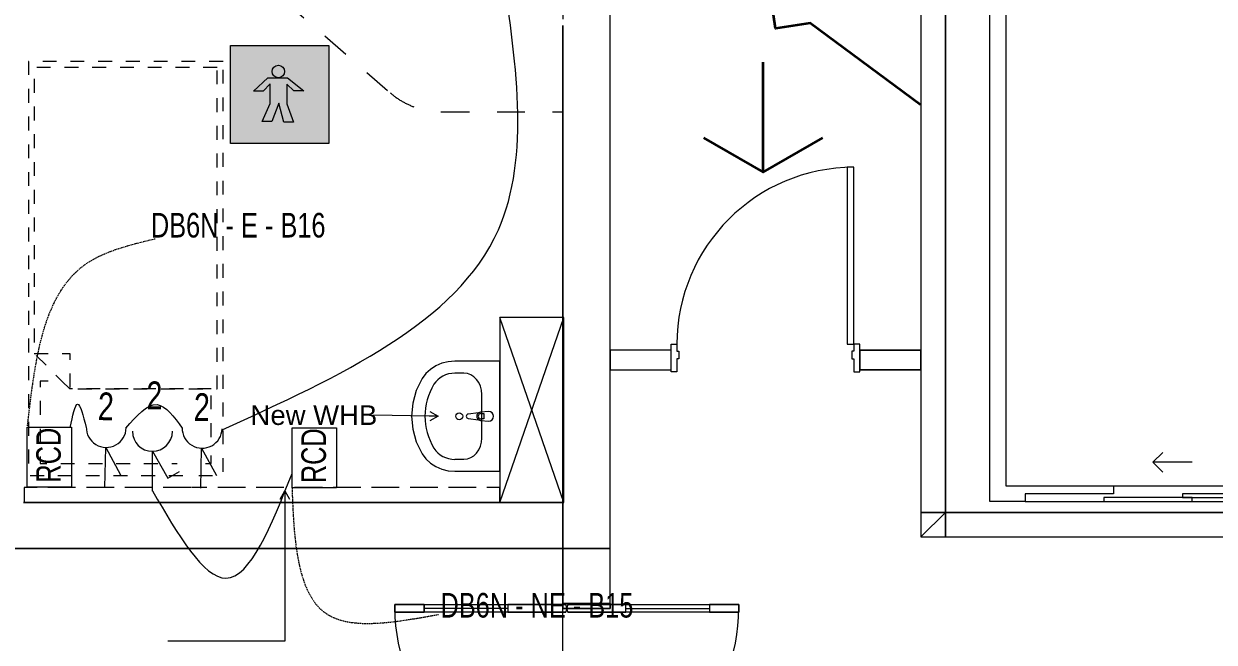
# Model space of a CAD drawing. Header units: millimetres. Extents: x 11356 to 46017, y -5218 to 16780.
# Drawn here: x 29499 to 35552, y 3297 to 6443 of the extents above; entities that cross this region are included whole.
import ezdxf

# ---------------------------------------------------------------- set-up
doc = ezdxf.new("R2010")
doc.units = ezdxf.units.MM
for name, pattern in [('IMPORT-Dashed', [282.222223, 141.111112, -141.111112]), ('IMPORT-Hidden Line', [195.611112, 141.111112, -54.5]), ('IMPORT-Small Dashed', [141.111111, 70.555556, -70.555556]), ('WSP_NZ_Hidden', [9.5, 6.5, -3])]:
    doc.linetypes.add(name, pattern=pattern)
for name, color, linetype, lineweight in [('0_Pen_No__40', 130, 'Continuous', 35), ('_Essential Power', 1, 'Continuous', 13), ('_Non Essential Power', 1, 'Continuous', 13), ('A-Des_ Columns', 7, 'Continuous', 13), ('A-Des_ Columns_Pen_No__183', 250, 'Continuous', 18), ('A-Des_ Columns_Pen_No__81', 251, 'Continuous', 18), ('A-Des_ Fittings General', 7, 'Continuous', 13), ('A-Des_ Fittings General_Pen_No__81', 251, 'Continuous', 18), ('A-Des_ Walls', 7, 'Continuous', 13), ('A-Des_ Walls_Pen_No__81', 251, 'Continuous', 18), ('ARCHICAD Doors_Pen_No__81', 251, 'Continuous', 18), ('L07 Enlarged Ground Proposed Plan 02_GFGF Enlarged Proposed Plan 02_dwg', 8, 'Continuous', 13), ('New_A-Des_ Fittings General_Pen_No__1', 7, 'Continuous', 13), ('New_A-Des_ Fittings General_Pen_No__87', 7, 'Continuous', 13), ('New_A-Des_ Fittings Plumbing_Pen_No__75', 250, 'Continuous', 18), ('New_A-Des_ Furniture_Pen_No__4', 250, 'Continuous', 18), ('New_A-Des_ Zones_Pen_No__94', 250, 'Continuous', 18), ('New_A-Doc_ Existing _ Demolition_Pen_No__46', 130, 'Continuous', 35), ('New_A-Doc_ Existing _ Demolition_Pen_No__85', 250, 'Continuous', 18), ('New_A-Doc_ Presentation_Furniture 1_50_Pen_No__85', 250, 'Continuous', 18)]:
    doc.layers.add(name, color=color, linetype=linetype, lineweight=lineweight)
doc.styles.add('Arial', font='arial.ttf', dxfattribs={"height": 100})
doc.styles.add('Arial Narrow', font='ARIALN.TTF', dxfattribs={"width": 0.9, "height": 125})

# ---------------------------------------------------------------- blocks, each defined once
blk = doc.blocks.new('L07 Enlarged Ground Proposed Plan 02_GFGF Enlarged Proposed Plan 02_dwg_CI Tools Door_26__1-12186050-NEW GROUND FLOOR LAYOUT - ELECTRICAL PROPOSED PLAN 02')
at = {"layer": 'ARCHICAD Doors_Pen_No__81', "color": 254}
for p, q in [((31959.7, 3469.3), (31534.7, 3469.3)), ((32559.7, 3469.3), (32984.7, 3469.3)), ((31959.7, 1719.3), (31534.7, 1719.3)), ((32559.7, 1719.3), (32984.7, 1719.3))]:
    blk.add_line(p, q, dxfattribs=at)
at = {"layer": 'ARCHICAD Doors_Pen_No__81', "color": 254, "flags": 128}
for points in [[(31384.7, 3449.3), (31384.7, 3489.3), (31534.7, 3489.3), (31534.7, 3449.3), (31534.7, 3489.3), (31384.7, 3489.3), (31384.7, 3449.3), (31534.7, 3449.3)], [(32239.7, 3494.3), (32479.7, 3494.3), (32479.7, 3469.3), (32239.7, 3469.3)], [(32479.7, 3469.3), (32479.7, 3494.3), (32239.7, 3494.3), (32239.7, 3469.3)], [(33134.7, 3489.3), (32984.7, 3489.3), (32984.7, 3449.3), (33134.7, 3449.3), (33134.7, 3489.3), (32984.7, 3489.3), (32984.7, 3449.3), (33134.7, 3449.3)], [(31384.7, 1739.3), (31534.7, 1739.3), (31534.7, 1699.3), (31384.7, 1699.3), (31384.7, 1739.3), (31534.7, 1739.3), (31534.7, 1699.3), (31384.7, 1699.3)], [(32239.7, 1694.3), (32479.7, 1694.3), (32479.7, 1719.3), (32239.7, 1719.3)], [(32479.7, 1719.3), (32479.7, 1694.3), (32239.7, 1694.3), (32239.7, 1719.3)], [(33134.7, 1699.3), (32984.7, 1699.3), (32984.7, 1739.3), (33134.7, 1739.3), (33134.7, 1699.3), (32984.7, 1699.3), (32984.7, 1739.3), (33134.7, 1739.3)]]:
    blk.add_lwpolyline(points, close=True, dxfattribs=at)
for points in [[(32254.3, 3489.3), (31959.7, 3489.3), (31959.7, 3449.3), (32254.3, 3449.3), (31384.7, 3449.3), (31384.7, 3489.3), (32254.3, 3489.3), (31959.7, 3489.3), (31959.7, 3449.3), (32254.3, 3449.3)], [(32265, 3449.3), (32559.7, 3449.3), (32559.7, 3489.3), (32265, 3489.3), (33134.7, 3489.3), (33134.7, 3449.3), (32265, 3449.3), (32559.7, 3449.3), (32559.7, 3489.3), (32265, 3489.3)], [(32254.3, 1699.3), (31959.7, 1699.3), (31959.7, 1739.3), (32254.3, 1739.3), (31959.7, 1739.3), (31959.7, 1699.3), (32254.3, 1699.3), (31384.7, 1699.3), (31384.7, 1739.3), (32254.3, 1739.3)], [(32265, 1739.3), (32559.7, 1739.3), (32559.7, 1699.3), (32265, 1699.3), (32559.7, 1699.3), (32559.7, 1739.3), (32265, 1739.3), (33134.7, 1739.3), (33134.7, 1699.3), (32265, 1699.3)]]:
    blk.add_lwpolyline(points, dxfattribs=at)
at = {"layer": 'ARCHICAD Doors_Pen_No__81', "color": 254}
for centre, radius, start, end in [((32259.7, 3469.3), 875, 180, 360), ((32219.7, 3469.3), 40, 330, 30), ((32219.7, 3469.3), 40, 330, 30), ((32219.7, 3469.3), 40, 330, 30), ((32299.7, 3469.3), 40, 150, 210), ((32299.7, 3469.3), 40, 150, 210), ((32299.7, 3469.3), 40, 150, 210), ((32259.7, 1719.3), 875, 0, 180), ((32219.7, 1719.3), 40, 330, 30), ((32219.7, 1719.3), 40, 330, 30), ((32219.7, 1719.3), 40, 330, 30), ((32299.7, 1719.3), 40, 150, 210), ((32299.7, 1719.3), 40, 150, 210), ((32299.7, 1719.3), 40, 150, 210)]:
    blk.add_arc(centre, radius, start, end, dxfattribs=at)
blk = doc.blocks.new('L07 Enlarged Ground Proposed Plan 02_GFGF Enlarged Proposed Plan 02_dwg_Wall_40_1-12186051-NEW GROUND FLOOR LAYOUT - ELECTRICAL PROPOSED PLAN 02')
at = {"layer": 'A-Des_ Walls', "color": 50, "flags": 128}
blk.add_lwpolyline([(32239.7, 3773.3), (32239.7, 3494.3), (32479.7, 3494.3), (32479.7, 3773.3), (32239.7, 3773.3)], dxfattribs=at)
blk.add_lwpolyline([(32239.7, 1373.3), (32479.7, 1373.3), (32479.7, 1694.3), (32239.7, 1694.3)], close=True, dxfattribs=at)
at = {"layer": 'A-Des_ Walls_Pen_No__81', "color": 254, "flags": 128}
for points in [[(32239.7, 3773.3), (32239.7, 3494.3), (32479.7, 3494.3), (32479.7, 3773.3)], [(32479.7, 1694.3), (32479.7, 1373.3), (32239.7, 1373.3), (32239.7, 1694.3), (32479.7, 1694.3)]]:
    blk.add_lwpolyline(points, dxfattribs=at)
blk.add_blockref('L07 Enlarged Ground Proposed Plan 02_GFGF Enlarged Proposed Plan 02_dwg_CI Tools Door_26__1-12186050-NEW GROUND FLOOR LAYOUT - ELECTRICAL PROPOSED PLAN 02', (0, 0))
blk = doc.blocks.new('L07 Enlarged Ground Proposed Plan 02_GFGF Enlarged Proposed Plan 02_dwg_Wall_41_1-12186054-NEW GROUND FLOOR LAYOUT - ELECTRICAL PROPOSED PLAN 02')
at = {"layer": 'A-Des_ Walls', "color": 50, "flags": 128}
blk.add_lwpolyline([(28694.7, 3828.3), (28694.7, 3773.3), (32239.7, 3773.3), (32239.7, 4008.3), (29497.7, 4008.3)], dxfattribs=at)
at = {"layer": 'A-Des_ Walls_Pen_No__81', "color": 254}
blk.add_line((32239.7, 4008.3), (29497.7, 4008.3), dxfattribs=at)
at = {"layer": 'A-Des_ Walls_Pen_No__81', "color": 254, "flags": 128}
blk.add_lwpolyline([(28694.7, 3958.3), (28694.7, 3828.3), (28694.7, 3773.3), (32239.7, 3773.3)], dxfattribs=at)
blk = doc.blocks.new('L07 Enlarged Ground Proposed Plan 02_GFGF Enlarged Proposed Plan 02_dwg_Wall_48_1-12186064-NEW GROUND FLOOR LAYOUT - ELECTRICAL PROPOSED PLAN 02')
at = {"layer": 'A-Des_ Walls', "color": 50}
blk.add_line((32239.7, 7808.3), (32239.7, 6466.8), dxfattribs=at)
at = {"layer": 'A-Des_ Walls', "color": 50, "flags": 128}
blk.add_lwpolyline([(32239.7, 6434), (32239.7, 3773.3), (32479.7, 3773.3), (32479.7, 7808.3), (32239.7, 7808.3)], dxfattribs=at)
at = {"layer": 'A-Des_ Walls_Pen_No__81', "color": 254}
for p, q in [((32239.7, 6434), (32239.7, 4008.3)), ((32479.7, 3773.3), (32479.7, 4682.7))]:
    blk.add_line(p, q, dxfattribs=at)
at = {"layer": 'A-Des_ Walls_Pen_No__81', "color": 254, "flags": 128}
blk.add_lwpolyline([(32479.7, 4782.7), (32479.7, 7808.3), (32239.7, 7808.3), (32239.7, 6466.8)], dxfattribs=at)
blk = doc.blocks.new('L07 Enlarged Ground Proposed Plan 02_GFGF Enlarged Proposed Plan 02_dwg_CI Tools Door_37__1-12186117-NEW GROUND FLOOR LAYOUT - ELECTRICAL PROPOSED PLAN 02')
at = {"layer": 'ARCHICAD Doors_Pen_No__81', "color": 254, "flags": 128}
for points in [[(33684.9, 5712.7), (33684.9, 4812.7), (33719.9, 4812.7), (33719.9, 5712.7), (33684.9, 5712.7), (33684.9, 4812.7), (33719.9, 4812.7), (33719.9, 5712.7)], [(32829.9, 4777.7), (32829.9, 4737.7), (32819.9, 4737.7), (32819.9, 4672.7), (32789.9, 4672.7), (32789.9, 4812.7), (32819.9, 4812.7), (32819.9, 4777.7), (32829.9, 4777.7), (32829.9, 4737.7), (32819.9, 4737.7), (32819.9, 4672.7), (32789.9, 4672.7), (32789.9, 4812.7), (32819.9, 4812.7), (32819.9, 4777.7)], [(33709.9, 4777.7), (33709.9, 4737.7), (33719.9, 4737.7), (33719.9, 4672.7), (33749.9, 4672.7), (33749.9, 4812.7), (33719.9, 4812.7), (33719.9, 4777.7), (33709.9, 4777.7), (33709.9, 4737.7), (33719.9, 4737.7), (33719.9, 4672.7), (33749.9, 4672.7), (33749.9, 4812.7), (33719.9, 4812.7), (33719.9, 4777.7)]]:
    blk.add_lwpolyline(points, close=True, dxfattribs=at)
at = {"layer": 'ARCHICAD Doors_Pen_No__81', "color": 254}
blk.add_arc((33719.9, 4812.7), 900, 90, 180, dxfattribs=at)
blk = doc.blocks.new('L07 Enlarged Ground Proposed Plan 02_GFGF Enlarged Proposed Plan 02_dwg_Wall_93_1-12186118-NEW GROUND FLOOR LAYOUT - ELECTRICAL PROPOSED PLAN 02')
at = {"layer": 'A-Des_ Walls', "color": 50, "flags": 128}
for points in [[(32479.7, 4782.7), (32479.7, 4682.7), (32789.9, 4682.7), (32789.9, 4782.7)], [(34059.9, 4782.7), (33749.9, 4782.7), (33749.9, 4682.7), (34059.9, 4682.7)]]:
    blk.add_lwpolyline(points, close=True, dxfattribs=at)
at = {"layer": 'A-Des_ Walls_Pen_No__81', "color": 254, "flags": 128}
for points in [[(32479.7, 4682.7), (32789.9, 4682.7), (32789.9, 4782.7), (32479.7, 4782.7)], [(34059.9, 4682.7), (33749.9, 4682.7), (33749.9, 4782.7), (34059.9, 4782.7)]]:
    blk.add_lwpolyline(points, dxfattribs=at)
blk.add_blockref('L07 Enlarged Ground Proposed Plan 02_GFGF Enlarged Proposed Plan 02_dwg_CI Tools Door_37__1-12186117-NEW GROUND FLOOR LAYOUT - ELECTRICAL PROPOSED PLAN 02', (0, 0))
blk = doc.blocks.new('L07 Enlarged Ground Proposed Plan 02_GFGF Enlarged Proposed Plan 02_dwg_Wall_95_1-12186121-NEW GROUND FLOOR LAYOUT - ELECTRICAL PROPOSED PLAN 02')
at = {"layer": 'A-Des_ Walls', "color": 50, "flags": 128}
for points in [[(34059.9, 3957.7), (34059.9, 3832.7), (34184.9, 3957.7)], [(34184.9, 3957.7), (34059.9, 3832.7), (34184.9, 3832.7)], [(36734.5, 3957.7), (36859.5, 3832.7), (36859.5, 3957.7), (36734.5, 3957.7), (34184.9, 3957.7), (34184.9, 3832.7), (36734.5, 3832.7)], [(36734.5, 3832.7), (36859.5, 3832.7), (36734.5, 3957.7)]]:
    blk.add_lwpolyline(points, close=True, dxfattribs=at)
at = {"layer": 'A-Des_ Walls_Pen_No__81', "color": 254}
blk.add_line((36734.5, 3957.7), (34184.9, 3957.7), dxfattribs=at)
at = {"layer": 'A-Des_ Walls_Pen_No__81', "color": 254, "flags": 128}
blk.add_lwpolyline([(34059.9, 3957.7), (34059.9, 3832.7), (36859.5, 3832.7), (36859.5, 3957.7)], dxfattribs=at)
blk = doc.blocks.new('L07 Enlarged Ground Proposed Plan 02_GFGF Enlarged Proposed Plan 02_dwg_Wall_98_1-12186124-NEW GROUND FLOOR LAYOUT - ELECTRICAL PROPOSED PLAN 02')
at = {"layer": 'A-Des_ Walls', "color": 50, "flags": 128}
blk.add_lwpolyline([(34184.9, 3957.7), (34184.9, 6957.3), (34059.9, 6957.3), (34059.9, 3957.7)], close=True, dxfattribs=at)
at = {"layer": 'A-Des_ Walls_Pen_No__81', "color": 254}
for p, q in [((34059.9, 6957.3), (34059.9, 4782.7)), ((34184.9, 3957.7), (34184.9, 6957.3)), ((34059.9, 4682.7), (34059.9, 3957.7))]:
    blk.add_line(p, q, dxfattribs=at)
blk = doc.blocks.new('L07 Enlarged Ground Proposed Plan 02_GFGF Enlarged Proposed Plan 02_dwg_Elevator 24_52__1-12186211-NEW GROUND FLOOR LAYOUT - ELECTRICAL PROPOSED PLAN 02')
at = {"layer": 'A-Des_ Fittings General', "color": 50, "flags": 128}
blk.add_lwpolyline([(34491.8, 4092.7), (36487.9, 4092.7), (36487.9, 6822.3), (34491.8, 6822.3)], close=True, dxfattribs=at)
at = {"layer": 'A-Des_ Fittings General_Pen_No__81', "color": 254}
for p, q in [((35039.9, 6903.3), (35039.9, 6923.3)), ((35039.9, 6913.3), (35046.5, 6913.3)), ((35043.2, 6923.3), (35936.5, 6923.3)), ((35043.2, 6903.3), (35936.5, 6903.3)), ((35049.9, 6903.3), (35049.9, 6923.3)), ((35929.9, 6903.3), (35929.9, 6923.3)), ((35939.9, 6913.3), (35933.2, 6913.3)), ((35939.9, 6903.3), (35939.9, 6923.3)), ((35239.9, 4212.7), (35289.9, 4162.7))]:
    blk.add_line(p, q, dxfattribs=at)
at = {"layer": 'A-Des_ Fittings General_Pen_No__81', "color": 254, "flags": 128}
for points in [[(36567.9, 6902.3), (36567.9, 4012.7), (35939.9, 4012.7), (35939.9, 4092.7), (36487.9, 4092.7), (36487.9, 6822.3), (34491.8, 6822.3), (34491.8, 4092.7), (35039.9, 4092.7), (35039.9, 4052.7), (34589.9, 4052.7), (34589.9, 4012.7), (34411.8, 4012.7), (34411.8, 6902.3)], [(34989.9, 4012.7), (35439.9, 4012.7), (35439.9, 4032.7), (34989.9, 4032.7)], [(35389.9, 4032.7), (35839.9, 4032.7), (35839.9, 4052.7), (35389.9, 4052.7)]]:
    blk.add_lwpolyline(points, close=True, dxfattribs=at)
for points in [[(35439.9, 4212.7), (35239.9, 4212.7), (35289.9, 4262.7)], [(34589.9, 4012.7), (35039.9, 4012.7), (35939.9, 4012.7)]]:
    blk.add_lwpolyline(points, dxfattribs=at)
blk = doc.blocks.new('L07 Enlarged Ground Proposed Plan 02_GFGF Enlarged Proposed Plan 02_dwg_Hospital Bed 24-12186236-NEW GROUND FLOOR LAYOUT - ELECTRICAL PROPOSED PLAN 02')
at = {"layer": 'New_A-Des_ Furniture_Pen_No__4', "color": 253, "linetype": 'IMPORT-Small Dashed'}
blk.add_line((30451.9, 4340.8), (30451.9, 4585.5), dxfattribs=at)
at = {"layer": 'New_A-Des_ Furniture_Pen_No__4', "color": 253, "linetype": 'IMPORT-Small Dashed', "flags": 128}
for points in [[(30511.9, 6250.5), (29521.9, 6250.5), (29521.9, 4145.5), (30313.1, 4145.5)], [(30388.3, 4145.5), (30511.9, 4145.5), (30511.9, 6250.5)], [(29551.9, 4765.5), (29731.9, 4765.5), (29731.9, 4585.5)], [(30451.9, 4585.5), (29731.9, 4585.5), (29691.9, 4625.5), (29581.9, 4625.5), (29581.9, 4205.5), (30278.5, 4205.5)], [(30422.9, 4205.5), (30451.9, 4205.5), (30451.9, 4255.6)]]:
    blk.add_lwpolyline(points, dxfattribs=at)
blk.add_lwpolyline([(30481.9, 6220.5), (29551.9, 6220.5), (29551.9, 4765.5), (29731.9, 4585.5), (30481.9, 4585.5)], close=True, dxfattribs=at)
blk = doc.blocks.new('L07 Enlarged Ground Proposed Plan 02_GFGF Enlarged Proposed Plan 02_dwg_Basin 24-12186259-NEW GROUND FLOOR LAYOUT - ELECTRICAL PROPOSED PLAN 02')
at = {"layer": 'New_A-Des_ Fittings Plumbing_Pen_No__75', "color": 253}
for p, q in [((31736.7, 4665.6), (31690.9, 4665.6)), ((31827.7, 4335.5), (31827.7, 4557.4)), ((31811.2, 4464.2), (31758.3, 4457.5)), ((31758.3, 4435.3), (31811.2, 4428.7)), ((31862.7, 4471.4), (31820.7, 4467.4)), ((31820.7, 4425.4), (31862.7, 4421.4)), ((31736.7, 4227.3), (31690.9, 4227.3))]:
    blk.add_line(p, q, dxfattribs=at)
at = {"layer": 'New_A-Des_ Fittings Plumbing_Pen_No__75', "color": 253, "flags": 128}
blk.add_lwpolyline([(31920, 4726.4), (31690.9, 4726.4), (31657.2, 4723.7), (31624.5, 4715.7), (31594, 4702.6), (31566.6, 4684.9), (31543.1, 4663.1), (31524.4, 4637.9), (31494.4, 4577.1), (31476.1, 4512.7), (31470, 4446.4), (31476.1, 4380.2), (31494.4, 4315.8), (31524.4, 4255), (31543.1, 4229.8), (31566.6, 4208), (31594, 4190.2), (31624.5, 4177.2), (31657.2, 4169.1), (31690.9, 4166.4), (31920, 4166.4)], close=True, dxfattribs=at)
blk.add_lwpolyline([(31822.9, 4460), (31837.7, 4460), (31837.7, 4432.8), (31822.9, 4432.8)], dxfattribs=at)
at = {"layer": 'New_A-Des_ Fittings Plumbing_Pen_No__75', "color": 253}
blk.add_circle((31712.8, 4446.4), 17.5, dxfattribs=at)
for centre, radius, start, end in [((31759.6, 4446.4), 11.2, 97.13892, 262.86108), ((31822.6, 4446.4), 21.1, 122.77103, 237.22897), ((31822.9, 4446.4), 13.6, 90, 270), ((31822.6, 4446.4), 21.1, 95.16961, 122.77103), ((31822.6, 4446.4), 21.1, 237.22897, 264.83039), ((31862.7, 4446.4), 25, 270, 90)]:
    blk.add_arc(centre, radius, start, end, dxfattribs=at)
for centre, major_axis, ratio, start_param, end_param in [((31690.9, 4557.4), (121.2, 0), 0.892754, 1.570796, 2.644618), ((31736.7, 4557.2), (0, 108.3), 0.83962, 4.712389, 6.283185), ((31920, 4446.4), (381.8, 0), 0.892754, 2.644618, 3.638567), ((31736.7, 4335.7), (0, 108.3), 0.83962, 3.141593, 4.712389), ((31690.9, 4335.5), (121.2, 0), 0.892754, 3.638567, 4.712389)]:
    blk.add_ellipse(centre, major_axis=major_axis, ratio=ratio, start_param=start_param, end_param=end_param, dxfattribs=at)
blk = doc.blocks.new('L07 Enlarged Ground Proposed Plan 02_GFGF Enlarged Proposed Plan 02_dwg_Wall_131_1-12186338-NEW GROUND FLOOR LAYOUT - ELECTRICAL PROPOSED PLAN 02')
at = {"layer": 'New_A-Des_ Fittings General_Pen_No__87', "color": 9, "linetype": 'IMPORT-Hidden Line', "flags": 128}
for points in [[(30349, 4083.3), (29499.7, 4083.3), (29499.7, 4008.3), (31920, 4008.3)], [(31920, 4008.3), (31920, 4083.3), (30352.4, 4083.3)]]:
    blk.add_lwpolyline(points, dxfattribs=at)
blk = doc.blocks.new('L07 Enlarged Ground Proposed Plan 02_GFGF Enlarged Proposed Plan 02_dwg_Column_16_1-12186349-NEW GROUND FLOOR LAYOUT - ELECTRICAL PROPOSED PLAN 02')
at = {"layer": 'A-Des_ Columns', "color": 50, "flags": 128}
blk.add_lwpolyline([(32245, 4948.3), (31920, 4948.3), (31920, 4008.3), (32245, 4008.3)], close=True, dxfattribs=at)
at = {"layer": 'A-Des_ Columns_Pen_No__81', "color": 254, "flags": 128}
blk.add_lwpolyline([(32245, 4948.3), (31920, 4948.3), (31920, 4008.3), (32245, 4008.3)], close=True, dxfattribs=at)
blk = doc.blocks.new('L07 Enlarged Ground Proposed Plan 02_GFGF Enlarged Proposed Plan 02_dwg_ARROWHEAD_14-12186451-NEW GROUND FLOOR LAYOUT - ELECTRICAL PROPOSED PLAN 02')
at = {"layer": 'New_A-Doc_ Presentation_Furniture 1_50_Pen_No__85', "color": 9, "lineweight": 13}
blk.add_line((0, 0), (-1, 0), dxfattribs=at)
at = {"layer": 'New_A-Doc_ Presentation_Furniture 1_50_Pen_No__85', "color": 9, "lineweight": 13, "flags": 128}
blk.add_lwpolyline([(-0.9093, 0.525), (0, 0), (-0.9093, -0.525)], dxfattribs=at)
blk = doc.blocks.new('L07 Enlarged Ground Proposed Plan 02_GFGF Enlarged Proposed Plan 02_dwg_ARROWHEAD_14-12186452-NEW GROUND FLOOR LAYOUT - ELECTRICAL PROPOSED PLAN 02')
at = {"layer": 'New_A-Doc_ Existing _ Demolition_Pen_No__85', "color": 9, "lineweight": 13}
blk.add_line((0, 0), (-1, 0), dxfattribs=at)
at = {"layer": 'New_A-Doc_ Existing _ Demolition_Pen_No__85', "color": 9, "lineweight": 13, "flags": 128}
blk.add_lwpolyline([(-0.9093, 0.525), (0, 0), (-0.9093, -0.525)], dxfattribs=at)
blk = doc.blocks.new('L07 Enlarged Ground Proposed Plan 02_GFGF Enlarged Proposed Plan 02_dwg-12097911-NEW GROUND FLOOR LAYOUT - ELECTRICAL PROPOSED PLAN 02')
at = {"layer": '0_Pen_No__40', "color": 133}
blk.add_line((33258.3, 5687.4), (33561.4, 5862.4), dxfattribs=at)
at = {"layer": '0_Pen_No__40', "color": 133, "flags": 128}
for points in [[(34057.7, 6029.6), (33496.7, 6445.1), (33321.8, 6419), (33269.7, 6768.7), (33094.8, 6742.6), (32479.7, 7198.1)], [(32955.2, 5862.4), (33258.3, 5687.4), (33258.3, 6247.9)]]:
    blk.add_lwpolyline(points, dxfattribs=at)
at = {"layer": 'A-Des_ Columns_Pen_No__183', "color": 253}
for p, q in [((31920, 4008.3), (32245, 4948.3)), ((32245, 4008.3), (31920, 4948.3))]:
    blk.add_line(p, q, dxfattribs=at)
at = {"layer": 'New_A-Des_ Fittings General_Pen_No__1', "color": 9, "linetype": 'IMPORT-Dashed'}
for p, q in [((30603.2, 6750.7), (31361.1, 6092.3)), ((31623.4, 5994.2), (32239.7, 5994.2))]:
    blk.add_line(p, q, dxfattribs=at)
blk.add_arc((31623.4, 6394.2), 400, 229.01776, 269.99997, dxfattribs=at)
at = {"layer": 'New_A-Des_ Zones_Pen_No__94', "color": 253, "flags": 128}
for points in [[(23739.7, 8048.3), (23739.7, 3773.3), (22829.7, 3773.3), (22829.7, 1373.3), (23739.7, 1373.3), (23739.7, -3311.6), (25919.7, -3311.6), (25919.7, -2319.3), (26320.7, -2319.3), (26316.4, 98), (25919.7, 98), (25919.7, 1373.3), (32239.7, 1373.3), (32239.7, 3773.3), (25919.7, 3773.3), (25919.7, 8048.3), (25919.7, 8113.3), (24399.7, 8113.3), (23739.7, 8113.3), (23739.7, 8048.3)], [(29497.7, 4008.3), (32239.7, 4008.3), (32239.7, 6434)]]:
    blk.add_lwpolyline(points, dxfattribs=at)
blk.add_lwpolyline([(36734.5, 3957.7), (36734.5, 6957.3), (34184.9, 6957.3), (34184.9, 3957.7)], close=True, dxfattribs=at)
at = {"layer": 'New_A-Doc_ Existing _ Demolition_Pen_No__85', "color": 253}
blk.add_line((31559.4, 4447.1), (31276.1, 4451.4), dxfattribs=at)
at = {"layer": 'New_A-Doc_ Presentation_Furniture 1_50_Pen_No__85', "color": 253, "flags": 128}
blk.add_lwpolyline([(30826.1, 4021.3), (30826.1, 3303), (30231.6, 3303)], dxfattribs=at)
for name in ['L07 Enlarged Ground Proposed Plan 02_GFGF Enlarged Proposed Plan 02_dwg_Wall_48_1-12186064-NEW GROUND FLOOR LAYOUT - ELECTRICAL PROPOSED PLAN 02', 'L07 Enlarged Ground Proposed Plan 02_GFGF Enlarged Proposed Plan 02_dwg_Wall_98_1-12186124-NEW GROUND FLOOR LAYOUT - ELECTRICAL PROPOSED PLAN 02', 'L07 Enlarged Ground Proposed Plan 02_GFGF Enlarged Proposed Plan 02_dwg_Elevator 24_52__1-12186211-NEW GROUND FLOOR LAYOUT - ELECTRICAL PROPOSED PLAN 02', 'L07 Enlarged Ground Proposed Plan 02_GFGF Enlarged Proposed Plan 02_dwg_Hospital Bed 24-12186236-NEW GROUND FLOOR LAYOUT - ELECTRICAL PROPOSED PLAN 02', 'L07 Enlarged Ground Proposed Plan 02_GFGF Enlarged Proposed Plan 02_dwg_Wall_93_1-12186118-NEW GROUND FLOOR LAYOUT - ELECTRICAL PROPOSED PLAN 02', 'L07 Enlarged Ground Proposed Plan 02_GFGF Enlarged Proposed Plan 02_dwg_Column_16_1-12186349-NEW GROUND FLOOR LAYOUT - ELECTRICAL PROPOSED PLAN 02', 'L07 Enlarged Ground Proposed Plan 02_GFGF Enlarged Proposed Plan 02_dwg_Wall_41_1-12186054-NEW GROUND FLOOR LAYOUT - ELECTRICAL PROPOSED PLAN 02', 'L07 Enlarged Ground Proposed Plan 02_GFGF Enlarged Proposed Plan 02_dwg_Basin 24-12186259-NEW GROUND FLOOR LAYOUT - ELECTRICAL PROPOSED PLAN 02', 'L07 Enlarged Ground Proposed Plan 02_GFGF Enlarged Proposed Plan 02_dwg_Wall_131_1-12186338-NEW GROUND FLOOR LAYOUT - ELECTRICAL PROPOSED PLAN 02', 'L07 Enlarged Ground Proposed Plan 02_GFGF Enlarged Proposed Plan 02_dwg_Wall_95_1-12186121-NEW GROUND FLOOR LAYOUT - ELECTRICAL PROPOSED PLAN 02', 'L07 Enlarged Ground Proposed Plan 02_GFGF Enlarged Proposed Plan 02_dwg_Wall_40_1-12186051-NEW GROUND FLOOR LAYOUT - ELECTRICAL PROPOSED PLAN 02']:
    blk.add_blockref(name, (0, 0))
for name, p, xscale, yscale, zscale, rotation in [('L07 Enlarged Ground Proposed Plan 02_GFGF Enlarged Proposed Plan 02_dwg_ARROWHEAD_14-12186452-NEW GROUND FLOOR LAYOUT - ELECTRICAL PROPOSED PLAN 02', (31605, 4446.4), 45.6, 45.6, 45.6, 359.1420119730183), ('L07 Enlarged Ground Proposed Plan 02_GFGF Enlarged Proposed Plan 02_dwg_ARROWHEAD_14-12186451-NEW GROUND FLOOR LAYOUT - ELECTRICAL PROPOSED PLAN 02', (30826.1, 4066.9), 45.60000000000001, 45.60000000000001, 45.60000000000001, 90)]:
    blk.add_blockref(name, p, dxfattribs=dict(xscale=xscale, yscale=yscale, zscale=zscale, rotation=rotation))
at = {"layer": 'New_A-Doc_ Existing _ Demolition_Pen_No__46', "color": 7, "char_height": 100, "attachment_point": 1, "line_spacing_factor": 0.941778, "style": 'Arial'}
for s, insert, width in [('N', (30650.4, 4502.2), 119.978), ('ew WHB', (30752.8, 4502.2), 643.961)]:
    blk.add_mtext(s, dxfattribs=dict(at, insert=insert, width=width))
blk = doc.blocks.new('Body Protected')
at = {"layer": '_Non Essential Power'}
h = blk.add_hatch(color=255, dxfattribs=at)
h.dxf.hatch_style = 1
h.paths.add_polyline_path([(12592, -5845.3), (13092, -5845.3), (13092, -5346.8), (12592, -5346.8)])
h.paths.add_polyline_path([(12781.5, -5511.6), (12835.8, -5511.2, -0.414214), (12804.2, -5479.6, -1), (12867.4, -5479.6, -0.414214), (12835.8, -5511.2), (12881.5, -5511.6), (12965.2, -5577), (12915.2, -5577), (12878, -5543.6), (12878, -5643.6), (12912.8, -5737.4), (12862.8, -5737.4), (12837.5, -5640.6), (12803.3, -5734.6), (12753.3, -5734.6), (12793.5, -5643), (12793.5, -5543), (12759, -5579.2), (12709, -5579.2)], flags=16)
h.paths.add_polyline_path([(12867.4, -5479.6, 1), (12804.2, -5479.6, 1)], flags=0)
at = {"layer": '_Non Essential Power', "true_color": 0x139b48}
h = blk.add_hatch(color=114, dxfattribs=at)
h.dxf.hatch_style = 1
h.paths.add_polyline_path([(13092, -5346.8), (12592, -5346.8), (12592, -5845.3), (13092, -5845.3)])
h.paths.add_polyline_path([(12781.5, -5511.6), (12835.8, -5511.2, -0.414214), (12804.2, -5479.6, -1), (12867.4, -5479.6, -0.414214), (12835.8, -5511.2), (12881.5, -5511.6), (12965.2, -5577), (12915.2, -5577), (12878, -5543.6), (12878, -5643.6), (12912.8, -5737.4), (12862.8, -5737.4), (12837.5, -5640.6), (12803.3, -5734.6), (12753.3, -5734.6), (12793.5, -5643), (12793.5, -5543), (12759, -5579.2), (12709, -5579.2)], flags=16)
h.paths.add_polyline_path([(12878, -5543.6), (12915.2, -5577), (12965.2, -5577), (12881.5, -5511.6), (12781.5, -5511.6), (12709, -5579.2), (12759, -5579.2), (12793.5, -5543), (12793.5, -5643), (12753.3, -5734.6), (12803.3, -5734.6), (12837.5, -5640.6), (12862.8, -5737.4), (12912.8, -5737.4), (12878, -5643.6)], flags=0)
h = blk.add_hatch(color=114, dxfattribs=at)
h.dxf.hatch_style = 1
h.paths.add_polyline_path([(12793.5, -5643), (12753.3, -5734.6), (12803.3, -5734.6), (12837.5, -5640.6), (12862.8, -5737.4), (12912.8, -5737.4), (12878, -5643.6), (12878, -5543.6), (12915.2, -5577), (12965.2, -5577), (12881.5, -5511.6), (12781.5, -5511.6), (12709, -5579.2), (12759, -5579.2), (12793.5, -5543)])
h.paths.add_polyline_path([(12867.4, -5479.6, 1), (12804.2, -5479.6, 1)])
at = {"layer": '_Non Essential Power', "color": 255}
for p, q in [((12709, -5579.2), (12781.5, -5511.6)), ((12793.5, -5543), (12759, -5579.2)), ((12781.5, -5511.6), (12881.5, -5511.6)), ((12793.5, -5643), (12793.5, -5543)), ((12915.2, -5577), (12878, -5543.6)), ((12878, -5543.6), (12878, -5643.6)), ((12881.5, -5511.6), (12965.2, -5577)), ((12759, -5579.2), (12709, -5579.2)), ((12965.2, -5577), (12915.2, -5577)), ((12753.3, -5734.6), (12793.5, -5643)), ((12837.5, -5640.6), (12803.3, -5734.6)), ((12862.8, -5737.4), (12837.5, -5640.6)), ((12878, -5643.6), (12912.8, -5737.4)), ((12803.3, -5734.6), (12753.3, -5734.6)), ((12912.8, -5737.4), (12862.8, -5737.4))]:
    blk.add_line(p, q, dxfattribs=at)
blk.add_lwpolyline([(12592, -5346.8), (13092, -5346.8), (13092, -5845.3), (12592, -5845.3)], close=True, dxfattribs=at)
blk.add_circle((12835.8, -5479.6), 31.6, dxfattribs=at)

msp = doc.modelspace()

# ---------------------------------------------------------------- linework, layer by layer
at = {"layer": '_Essential Power', "color": 10, "lineweight": 18}
for p, q in [((29910.4, 4084.8), (29915.3, 4287.9)), ((29915.3, 4287.9), (29991, 4149.2)), ((30398.1, 4080.9), (30403, 4284.1)), ((30403, 4284.1), (30478.7, 4145.3))]:
    msp.add_line(p, q, dxfattribs=at)
at = {"layer": '_Essential Power'}
msp.add_lwpolyline([(29515.8, 4085.8), (29515.8, 4390.4), (29740.6, 4390.4), (29740.6, 4085.8)], close=True, dxfattribs=at)
at = {"layer": '_Essential Power', "color": 10, "lineweight": 18}
for centre in [(29917.8, 4389.5), (30405.4, 4385.6)]:
    msp.add_arc(centre, 101.6, 178.61471, 358.61471, dxfattribs=at)
at = {"layer": '_Essential Power'}
for points in [[(30507.6, 4377.8), (31911.9, 5393.9), (31925.6, 6760.7)], [(29735.2, 4388.9), (29772.2, 4508.4), (29815.6, 4388.9)], [(30017.9, 4385.9), (30176.2, 4505.9), (30304.4, 4385.9)]]:
    msp.add_spline(points, degree=3, dxfattribs=at)
at = {"layer": '_Essential Power', "color": 18, "linetype": 'WSP_NZ_Hidden', "true_color": 0x000000}
msp.add_spline([(29517.5, 4397.1), (29820.4, 5225.1), (30167.7, 5349.8)], degree=3, dxfattribs=at)
at = {"layer": '_Non Essential Power', "color": 10, "lineweight": 18}
for p, q in [((30152.7, 4065.1), (30152.7, 4268.3)), ((30152.7, 4268.3), (30231.8, 4131.4)), ((30231.8, 4131.4), (30290.4, 4165.3))]:
    msp.add_line(p, q, dxfattribs=at)
at = {"layer": '_Non Essential Power'}
msp.add_lwpolyline([(30864.1, 4082.9), (30864.1, 4387.5), (31089, 4387.5), (31089, 4082.9)], close=True, dxfattribs=at)
at = {"layer": '_Non Essential Power', "color": 10, "lineweight": 18}
msp.add_arc((30152.7, 4369.9), 101.6, 180, 0, dxfattribs=at)
at = {"layer": '_Non Essential Power'}
msp.add_spline([(30153.1, 4066.5), (30526.8, 3622.9), (30863.2, 4155.2)], degree=3, dxfattribs=at)
at = {"layer": '_Non Essential Power', "color": 18, "linetype": 'WSP_NZ_Hidden', "true_color": 0x000000}
msp.add_spline([(30860.5, 4150.1), (31043.6, 3438.4), (31607.4, 3438.4)], degree=3, dxfattribs=at)

# ---------------------------------------------------------------- block references
at = {"layer": '_Non Essential Power'}
msp.add_blockref('Body Protected', (17957.4, 11679.4), dxfattribs=at)
at = {"layer": 'L07 Enlarged Ground Proposed Plan 02_GFGF Enlarged Proposed Plan 02_dwg', "color": 253, "lineweight": 18}
msp.add_blockref('L07 Enlarged Ground Proposed Plan 02_GFGF Enlarged Proposed Plan 02_dwg-12097911-NEW GROUND FLOOR LAYOUT - ELECTRICAL PROPOSED PLAN 02', (0, 0), dxfattribs=at)

# ---------------------------------------------------------------- texts
at = {"layer": '_Essential Power', "color": 0, "insert": (30144.9, 5480.6), "char_height": 125, "width": 1190.506, "attachment_point": 1, "style": 'Arial Narrow'}
msp.add_mtext('DB6N - E - B16', dxfattribs=at)
at = {"layer": '_Essential Power', "color": 1, "attachment_point": 1, "style": 'Arial Narrow'}
for s, insert, char_height, width, rotation in [('2', (29877.4, 4568.3), 141.1, 97.748, 358.61471), ('2', (30365, 4564.4), 141.1, 97.748, 358.61471), ('RCD', (29561.7, 4109), 125, 155.127, 90)]:
    msp.add_mtext(s, dxfattribs=dict(at, insert=insert, char_height=char_height, width=width, rotation=rotation))
at = {"layer": '_Non Essential Power', "color": 1, "insert": (30122.6, 4623.4), "char_height": 141.1, "width": 97.748, "attachment_point": 1, "style": 'Arial Narrow'}
msp.add_mtext('2', dxfattribs=at)
at = {"layer": '_Non Essential Power', "color": 1, "insert": (30910.1, 4106.1), "char_height": 125, "width": 155.127, "attachment_point": 1, "rotation": 90, "style": 'Arial Narrow'}
msp.add_mtext('RCD', dxfattribs=at)
at = {"layer": '_Non Essential Power', "color": 0, "insert": (31617.5, 3547.6), "char_height": 125, "width": 1190.506, "attachment_point": 1, "style": 'Arial Narrow'}
msp.add_mtext('DB6N - NE - B15', dxfattribs=at)

doc.saveas('drawing.dxf')
